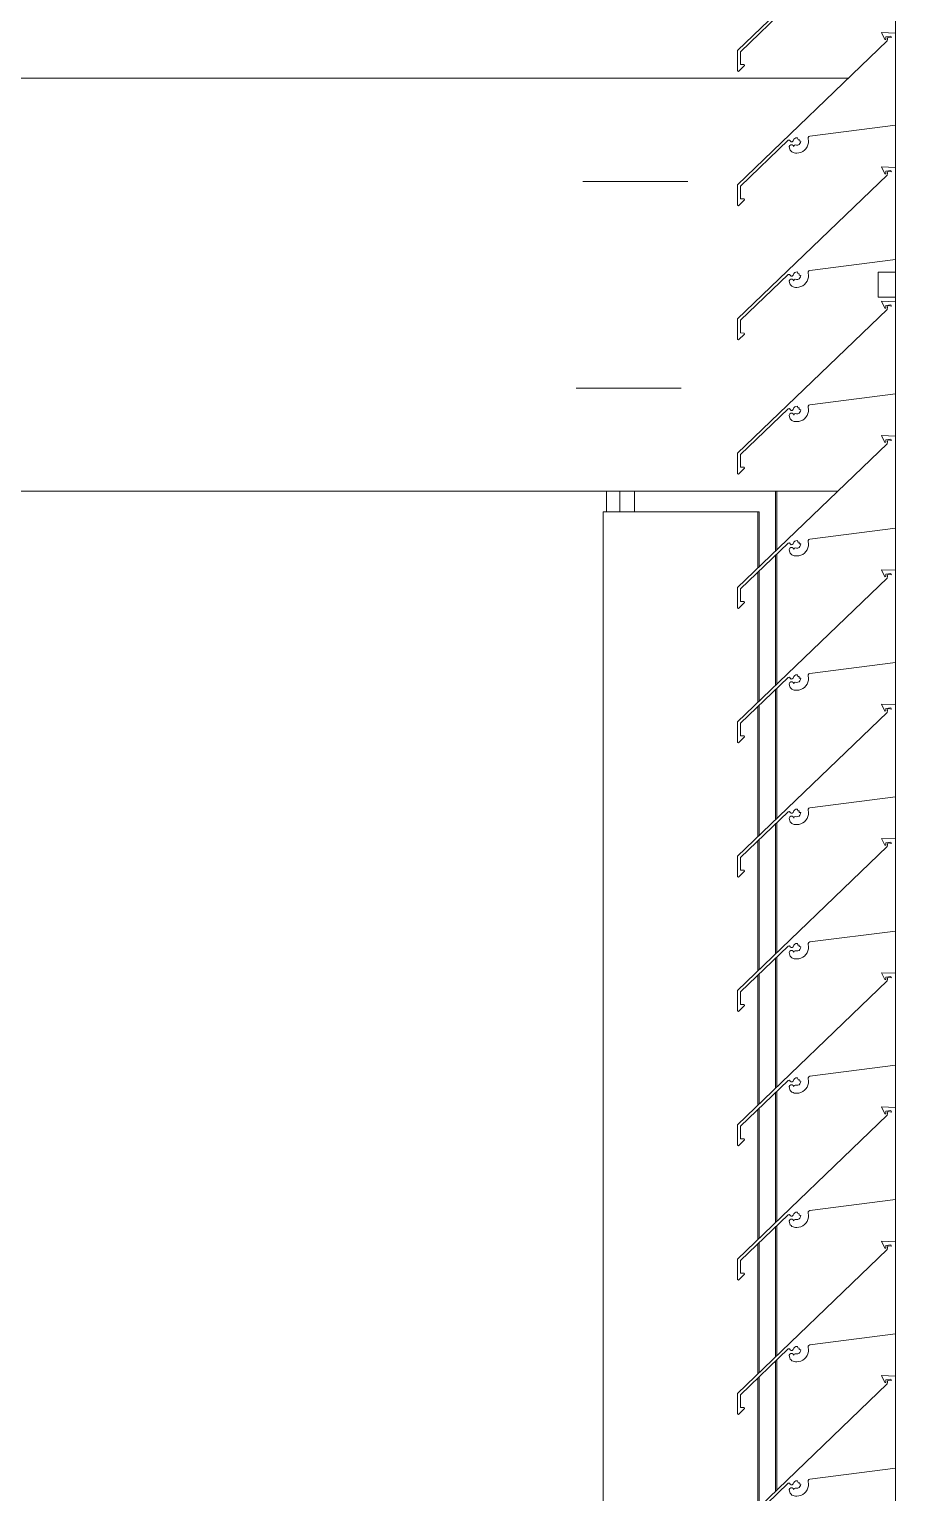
# Model space of a CAD drawing. Header units: millimetres. Extents: x -220592 to 404889, y -217665 to 38245.
# Drawn here: x 7561.15 to 7565.43, y -47974.87 to -47967.79 of the extents above; entities that cross this region are included whole.
import ezdxf

# ---------------------------------------------------------------- set-up
doc = ezdxf.new("R2010")
doc.units = ezdxf.units.MM
doc.linetypes.add('XKITLINE00', pattern=[0])
doc.linetypes.add('XKITLINE02', pattern=[4, 2, -2])
doc.layers.add('000 - 0_HIDE_OBJ_FRAMING_DEF_SUB_1', color=7, linetype='Continuous')
doc.layers.add('Part', color=7, linetype='Continuous', lineweight=0)

# ---------------------------------------------------------------- blocks, each defined once
blk = doc.blocks.new('*A14729')
at = {"layer": 'Part', "color": 7, "linetype": 'XKITLINE00', "lineweight": 0}
for p, q in [((-172.298652, 242.406131), (-172.298652, 242.610427)), ((-172.298652, 241.756131), (-172.298652, 241.960427)), ((-172.298652, 241.106131), (-172.298652, 241.310427)), ((-172.298652, 240.456131), (-172.298652, 240.660427)), ((-172.298652, 239.806131), (-172.298652, 240.010427)), ((-172.298652, 239.156131), (-172.298652, 239.360427)), ((-172.298652, 238.506131), (-172.298652, 238.710427)), ((-172.298652, 237.856131), (-172.298652, 238.060427)), ((-172.298652, 237.206131), (-172.298652, 237.410427)), ((-172.298652, 236.556131), (-172.298652, 236.760427)), ((-172.298652, 235.906131), (-172.298652, 236.110427)), ((-172.298652, 235.256131), (-172.298652, 235.460427))]:
    blk.add_line(p, q, dxfattribs=at)
blk = doc.blocks.new('*A14732')
at = {"layer": '000 - 0_HIDE_OBJ_FRAMING_DEF_SUB_1', "color": 7, "linetype": 'XKITLINE00', "lineweight": 0}
for p, q in [((-172.381977, 241.128511), (-172.381977, 241.248511)), ((-172.381977, 241.248511), (-172.298652, 241.248511)), ((-171.648652, 241.248511), (-171.153485, 241.248511)), ((-172.381977, 241.128511), (-172.298652, 241.128511)), ((-171.648652, 241.128511), (-171.153485, 241.128511))]:
    blk.add_line(p, q, dxfattribs=at)
blk = doc.blocks.new('*A14733')
at = {"layer": '000 - 0_HIDE_OBJ_FRAMING_DEF_SUB_1', "color": 7, "linetype": 'XKITLINE02', "lineweight": 0}
for p, q in [((-173.81283, 241.688511), (-173.334514, 241.688511)), ((-173.78248, 241.688511), (-173.304164, 241.688511))]:
    blk.add_line(p, q, dxfattribs=at)
blk = doc.blocks.new('*A14734')
at = {"layer": '000 - 0_HIDE_OBJ_FRAMING_DEF_SUB_1', "color": 7, "linetype": 'XKITLINE02', "lineweight": 0}
for p, q in [((-173.845266, 240.688498), (-173.366949, 240.688498)), ((-173.814916, 240.688498), (-173.336599, 240.688498))]:
    blk.add_line(p, q, dxfattribs=at)
blk = doc.blocks.new('*A14748')
at = {"layer": '000 - 0_HIDE_OBJ_FRAMING_DEF_SUB_1', "color": 7, "linetype": 'XKITLINE00', "lineweight": 0}
for p, q in [((-173.697937, 240.088511), (-173.697937, 240.188511)), ((-173.633058, 240.088511), (-173.633058, 240.188511)), ((-173.562852, 240.088511), (-173.562852, 240.188511)), ((-172.87913, 239.899453), (-172.87913, 240.188511)), ((-172.873025, 239.905315), (-172.873025, 240.188511)), ((-172.958493, 240.088511), (-173.713199, 240.088511)), ((-173.713199, 222.288511), (-173.713199, 240.088511)), ((-172.964598, 239.817389), (-172.964598, 240.088511)), ((-172.958493, 239.82325), (-172.958493, 240.088511)), ((-172.87913, 239.249453), (-172.87913, 239.878347)), ((-172.873025, 239.255315), (-172.873025, 239.884198)), ((-172.964598, 239.167389), (-172.964598, 239.796435)), ((-172.958493, 239.17325), (-172.958493, 239.802286)), ((-172.87913, 238.599453), (-172.87913, 239.228347)), ((-172.873025, 238.605315), (-172.873025, 239.234198)), ((-172.964598, 238.517389), (-172.964598, 239.146435)), ((-172.958493, 238.52325), (-172.958493, 239.152286)), ((-172.87913, 237.949453), (-172.87913, 238.578347)), ((-172.873025, 237.955315), (-172.873025, 238.584198)), ((-172.964598, 237.867389), (-172.964598, 238.496435)), ((-172.958493, 237.87325), (-172.958493, 238.502286)), ((-172.87913, 237.299453), (-172.87913, 237.928347)), ((-172.873025, 237.305315), (-172.873025, 237.934198)), ((-172.964598, 237.217389), (-172.964598, 237.846435)), ((-172.958493, 237.22325), (-172.958493, 237.852286)), ((-172.87913, 236.649453), (-172.87913, 237.278347)), ((-172.873025, 236.655315), (-172.873025, 237.284198)), ((-172.964598, 236.567389), (-172.964598, 237.196435)), ((-172.958493, 236.57325), (-172.958493, 237.202286)), ((-172.87913, 235.999453), (-172.87913, 236.628347)), ((-172.873025, 236.005315), (-172.873025, 236.634198)), ((-172.964598, 235.917389), (-172.964598, 236.546435)), ((-172.958493, 235.92325), (-172.958493, 236.552286)), ((-172.87913, 235.349453), (-172.87913, 235.978347)), ((-172.873025, 235.355315), (-172.873025, 235.984198)), ((-172.964598, 235.267389), (-172.964598, 235.896435)), ((-172.958493, 235.27325), (-172.958493, 235.902286))]:
    blk.add_line(p, q, dxfattribs=at)
blk = doc.blocks.new('*A14775')
at = {"layer": 'Part', "color": 7, "linetype": 'XKITLINE00', "lineweight": 0}
for p, q in [((-172.338255, 243.018789), (-173.063377, 242.322543)), ((-172.298462, 243.056123), (-172.366148, 243.058745)), ((-172.366148, 243.058745), (-172.350613, 243.025258)), ((-172.350613, 243.025258), (-172.34549, 243.02567)), ((-172.34549, 243.02567), (-172.345361, 243.037861)), ((-172.345361, 243.037861), (-172.320378, 243.041001)), ((-172.335358, 243.037332), (-172.338255, 243.018789)), ((-172.335358, 243.037332), (-172.318342, 243.034428)), ((-172.320378, 243.041001), (-172.318342, 243.034428)), ((-172.298455, 242.610453), (-172.298462, 243.056123)), ((-172.712461, 242.557423), (-172.298455, 242.610453)), ((-173.048341, 242.316176), (-172.817326, 242.537579)), ((-172.817326, 242.537579), (-172.812166, 242.538671)), ((-172.812166, 242.538671), (-172.808512, 242.534044)), ((-172.808512, 242.534044), (-172.804048, 242.53019)), ((-172.804048, 242.53019), (-172.798154, 242.530396)), ((-172.798154, 242.530396), (-172.793971, 242.534553)), ((-172.793971, 242.534553), (-172.790857, 242.542126)), ((-172.790857, 242.542126), (-172.78619, 242.546913)), ((-172.78619, 242.546913), (-172.780114, 242.549703)), ((-172.780114, 242.549703), (-172.773442, 242.550125)), ((-172.773442, 242.550125), (-172.77112, 242.542735)), ((-172.77112, 242.542735), (-172.763955, 242.541791)), ((-172.76079, 242.521267), (-172.765472, 242.516745)), ((-172.763955, 242.541791), (-172.765124, 242.534731)), ((-172.765124, 242.534731), (-172.757418, 242.533625)), ((-172.757988, 242.527141), (-172.76079, 242.521267)), ((-172.757418, 242.533625), (-172.757988, 242.527141)), ((-172.722024, 242.51479), (-172.719801, 242.524789)), ((-172.720912, 242.545159), (-172.720672, 242.550681)), ((-172.719426, 242.535025), (-172.720912, 242.545159)), ((-172.720672, 242.550681), (-172.717536, 242.555233)), ((-172.719801, 242.524789), (-172.719426, 242.535025)), ((-172.717536, 242.555233), (-172.712461, 242.557423)), ((-172.810019, 242.512761), (-172.812659, 242.507287)), ((-172.812659, 242.507287), (-172.812163, 242.499517)), ((-172.812163, 242.499517), (-172.810428, 242.494021)), ((-172.810428, 242.494021), (-172.807674, 242.488958)), ((-172.804875, 242.515998), (-172.810019, 242.512761)), ((-172.807674, 242.488958), (-172.804002, 242.484515)), ((-172.798797, 242.51601), (-172.804875, 242.515998)), ((-172.804002, 242.484515), (-172.799549, 242.480857)), ((-172.799549, 242.480857), (-172.794479, 242.478117)), ((-172.793641, 242.512792), (-172.798797, 242.51601)), ((-172.794479, 242.478117), (-172.788978, 242.476398)), ((-172.790699, 242.50732), (-172.793641, 242.512792)), ((-172.788669, 242.512301), (-172.790699, 242.50732)), ((-172.788978, 242.476398), (-172.78325, 242.475762)), ((-172.783858, 242.514708), (-172.788669, 242.512301)), ((-172.77794, 242.513803), (-172.783858, 242.514708)), ((-172.78325, 242.475762), (-172.776451, 242.475664)), ((-172.77144, 242.514147), (-172.77794, 242.513803)), ((-172.776451, 242.475664), (-172.766238, 242.476449)), ((-172.765472, 242.516745), (-172.77144, 242.514147)), ((-172.766238, 242.476449), (-172.756337, 242.479072)), ((-172.756337, 242.479072), (-172.747074, 242.483445)), ((-172.747074, 242.483445), (-172.738758, 242.489423)), ((-172.738758, 242.489423), (-172.731662, 242.49681)), ((-172.731662, 242.49681), (-172.726022, 242.50536)), ((-172.726022, 242.50536), (-172.722024, 242.51479)), ((-173.063377, 242.322543), (-173.062824, 242.223392)), ((-173.047999, 242.25483), (-173.048341, 242.316176)), ((-173.058143, 242.220923), (-173.029494, 242.249812)), ((-173.030579, 242.254733), (-173.047999, 242.25483)), ((-173.029494, 242.249812), (-173.030579, 242.254733)), ((-173.062824, 242.223392), (-173.058143, 242.220923))]:
    blk.add_line(p, q, dxfattribs=at)
blk = doc.blocks.new('*A14776')
at = {"layer": 'Part', "color": 7, "linetype": 'XKITLINE00', "lineweight": 0}
for p, q in [((-172.298462, 242.406123), (-172.366148, 242.408745)), ((-172.366148, 242.408745), (-172.350613, 242.375258)), ((-172.34549, 242.37567), (-172.345361, 242.387861)), ((-172.345361, 242.387861), (-172.320378, 242.391001)), ((-172.335358, 242.387332), (-172.338255, 242.368789)), ((-172.335358, 242.387332), (-172.318342, 242.384428)), ((-172.320378, 242.391001), (-172.318342, 242.384428)), ((-172.298455, 241.960453), (-172.298462, 242.406123)), ((-172.338255, 242.368789), (-173.063377, 241.672543)), ((-172.350613, 242.375258), (-172.34549, 242.37567)), ((-172.712461, 241.907423), (-172.298455, 241.960453)), ((-173.048341, 241.666176), (-172.817326, 241.887579)), ((-172.817326, 241.887579), (-172.812166, 241.888671)), ((-172.812166, 241.888671), (-172.808512, 241.884044)), ((-172.808512, 241.884044), (-172.804048, 241.88019)), ((-172.798154, 241.880396), (-172.793971, 241.884553)), ((-172.793971, 241.884553), (-172.790857, 241.892126)), ((-172.790857, 241.892126), (-172.78619, 241.896913)), ((-172.78619, 241.896913), (-172.780114, 241.899703)), ((-172.780114, 241.899703), (-172.773442, 241.900125)), ((-172.773442, 241.900125), (-172.77112, 241.892735)), ((-172.77112, 241.892735), (-172.763955, 241.891791)), ((-172.763955, 241.891791), (-172.765124, 241.884731)), ((-172.765124, 241.884731), (-172.757418, 241.883625)), ((-172.757418, 241.883625), (-172.757988, 241.877141)), ((-172.720912, 241.895159), (-172.720672, 241.900681)), ((-172.719426, 241.885025), (-172.720912, 241.895159)), ((-172.720672, 241.900681), (-172.717536, 241.905233)), ((-172.719801, 241.874789), (-172.719426, 241.885025)), ((-172.717536, 241.905233), (-172.712461, 241.907423)), ((-172.810019, 241.862761), (-172.812659, 241.857287)), ((-172.812659, 241.857287), (-172.812163, 241.849517)), ((-172.812163, 241.849517), (-172.810428, 241.844021)), ((-172.810428, 241.844021), (-172.807674, 241.838958)), ((-172.804875, 241.865998), (-172.810019, 241.862761)), ((-172.807674, 241.838958), (-172.804002, 241.834515)), ((-172.798797, 241.86601), (-172.804875, 241.865998)), ((-172.804048, 241.88019), (-172.798154, 241.880396)), ((-172.804002, 241.834515), (-172.799549, 241.830857)), ((-172.799549, 241.830857), (-172.794479, 241.828117)), ((-172.793641, 241.862792), (-172.798797, 241.86601)), ((-172.794479, 241.828117), (-172.788978, 241.826398)), ((-172.790699, 241.85732), (-172.793641, 241.862792)), ((-172.788669, 241.862301), (-172.790699, 241.85732)), ((-172.788978, 241.826398), (-172.78325, 241.825762)), ((-172.783858, 241.864708), (-172.788669, 241.862301)), ((-172.77794, 241.863803), (-172.783858, 241.864708)), ((-172.78325, 241.825762), (-172.776451, 241.825664)), ((-172.77144, 241.864147), (-172.77794, 241.863803)), ((-172.776451, 241.825664), (-172.766238, 241.826449)), ((-172.765472, 241.866745), (-172.77144, 241.864147)), ((-172.766238, 241.826449), (-172.756337, 241.829072)), ((-172.76079, 241.871267), (-172.765472, 241.866745)), ((-172.757988, 241.877141), (-172.76079, 241.871267)), ((-172.756337, 241.829072), (-172.747074, 241.833445)), ((-172.747074, 241.833445), (-172.738758, 241.839423)), ((-172.738758, 241.839423), (-172.731662, 241.84681)), ((-172.731662, 241.84681), (-172.726022, 241.85536)), ((-172.726022, 241.85536), (-172.722024, 241.86479)), ((-172.722024, 241.86479), (-172.719801, 241.874789)), ((-173.063377, 241.672543), (-173.062824, 241.573392)), ((-173.058143, 241.570923), (-173.029494, 241.599812)), ((-173.047999, 241.60483), (-173.048341, 241.666176)), ((-173.030579, 241.604733), (-173.047999, 241.60483)), ((-173.029494, 241.599812), (-173.030579, 241.604733)), ((-173.062824, 241.573392), (-173.058143, 241.570923))]:
    blk.add_line(p, q, dxfattribs=at)
blk = doc.blocks.new('*A14777')
at = {"layer": 'Part', "color": 7, "linetype": 'XKITLINE00', "lineweight": 0}
for p, q in [((-172.298462, 241.756123), (-172.366148, 241.758745)), ((-172.366148, 241.758745), (-172.350613, 241.725258)), ((-172.345361, 241.737861), (-172.320378, 241.741001)), ((-172.320378, 241.741001), (-172.318342, 241.734428)), ((-172.298455, 241.310453), (-172.298462, 241.756123)), ((-172.338255, 241.718789), (-173.063377, 241.022543)), ((-172.350613, 241.725258), (-172.34549, 241.72567)), ((-172.34549, 241.72567), (-172.345361, 241.737861)), ((-172.335358, 241.737332), (-172.338255, 241.718789)), ((-172.335358, 241.737332), (-172.318342, 241.734428)), ((-172.790857, 241.242126), (-172.78619, 241.246913)), ((-172.78619, 241.246913), (-172.780114, 241.249703)), ((-172.780114, 241.249703), (-172.773442, 241.250125)), ((-172.773442, 241.250125), (-172.77112, 241.242735)), ((-172.720912, 241.245159), (-172.720672, 241.250681)), ((-172.719426, 241.235025), (-172.720912, 241.245159)), ((-172.720672, 241.250681), (-172.717536, 241.255233)), ((-172.717536, 241.255233), (-172.712461, 241.257423)), ((-172.712461, 241.257423), (-172.298455, 241.310453)), ((-173.048341, 241.016176), (-172.817326, 241.237579)), ((-172.817326, 241.237579), (-172.812166, 241.238671)), ((-172.810019, 241.212761), (-172.812659, 241.207287)), ((-172.812659, 241.207287), (-172.812163, 241.199517)), ((-172.812166, 241.238671), (-172.808512, 241.234044)), ((-172.812163, 241.199517), (-172.810428, 241.194021)), ((-172.810428, 241.194021), (-172.807674, 241.188958)), ((-172.804875, 241.215998), (-172.810019, 241.212761)), ((-172.808512, 241.234044), (-172.804048, 241.23019)), ((-172.807674, 241.188958), (-172.804002, 241.184515)), ((-172.798797, 241.21601), (-172.804875, 241.215998)), ((-172.804048, 241.23019), (-172.798154, 241.230396)), ((-172.804002, 241.184515), (-172.799549, 241.180857)), ((-172.799549, 241.180857), (-172.794479, 241.178117)), ((-172.793641, 241.212792), (-172.798797, 241.21601)), ((-172.798154, 241.230396), (-172.793971, 241.234553)), ((-172.794479, 241.178117), (-172.788978, 241.176398)), ((-172.793971, 241.234553), (-172.790857, 241.242126)), ((-172.790699, 241.20732), (-172.793641, 241.212792)), ((-172.788669, 241.212301), (-172.790699, 241.20732)), ((-172.788978, 241.176398), (-172.78325, 241.175762)), ((-172.783858, 241.214708), (-172.788669, 241.212301)), ((-172.77794, 241.213803), (-172.783858, 241.214708)), ((-172.78325, 241.175762), (-172.776451, 241.175664)), ((-172.77144, 241.214147), (-172.77794, 241.213803)), ((-172.776451, 241.175664), (-172.766238, 241.176449)), ((-172.765472, 241.216745), (-172.77144, 241.214147)), ((-172.77112, 241.242735), (-172.763955, 241.241791)), ((-172.766238, 241.176449), (-172.756337, 241.179072)), ((-172.76079, 241.221267), (-172.765472, 241.216745)), ((-172.763955, 241.241791), (-172.765124, 241.234731)), ((-172.765124, 241.234731), (-172.757418, 241.233625)), ((-172.757988, 241.227141), (-172.76079, 241.221267)), ((-172.757418, 241.233625), (-172.757988, 241.227141)), ((-172.756337, 241.179072), (-172.747074, 241.183445)), ((-172.747074, 241.183445), (-172.738758, 241.189423)), ((-172.738758, 241.189423), (-172.731662, 241.19681)), ((-172.731662, 241.19681), (-172.726022, 241.20536)), ((-172.726022, 241.20536), (-172.722024, 241.21479)), ((-172.722024, 241.21479), (-172.719801, 241.224789)), ((-172.719801, 241.224789), (-172.719426, 241.235025)), ((-173.063377, 241.022543), (-173.062824, 240.923392)), ((-173.047999, 240.95483), (-173.048341, 241.016176)), ((-173.062824, 240.923392), (-173.058143, 240.920923)), ((-173.058143, 240.920923), (-173.029494, 240.949812)), ((-173.030579, 240.954733), (-173.047999, 240.95483)), ((-173.029494, 240.949812), (-173.030579, 240.954733))]:
    blk.add_line(p, q, dxfattribs=at)
blk = doc.blocks.new('*A14778')
at = {"layer": 'Part', "color": 7, "linetype": 'XKITLINE00', "lineweight": 0}
for p, q in [((-172.298462, 241.106123), (-172.366148, 241.108745)), ((-172.366148, 241.108745), (-172.350613, 241.075258)), ((-172.298455, 240.660453), (-172.298462, 241.106123)), ((-172.338255, 241.068789), (-173.063377, 240.372543)), ((-172.350613, 241.075258), (-172.34549, 241.07567)), ((-172.34549, 241.07567), (-172.345361, 241.087861)), ((-172.345361, 241.087861), (-172.320378, 241.091001)), ((-172.335358, 241.087332), (-172.338255, 241.068789)), ((-172.335358, 241.087332), (-172.318342, 241.084428)), ((-172.320378, 241.091001), (-172.318342, 241.084428)), ((-172.717536, 240.605233), (-172.712461, 240.607423)), ((-172.712461, 240.607423), (-172.298455, 240.660453)), ((-173.048341, 240.366176), (-172.817326, 240.587579)), ((-172.817326, 240.587579), (-172.812166, 240.588671)), ((-172.810019, 240.562761), (-172.812659, 240.557287)), ((-172.812659, 240.557287), (-172.812163, 240.549517)), ((-172.812166, 240.588671), (-172.808512, 240.584044)), ((-172.812163, 240.549517), (-172.810428, 240.544021)), ((-172.810428, 240.544021), (-172.807674, 240.538958)), ((-172.804875, 240.565998), (-172.810019, 240.562761)), ((-172.808512, 240.584044), (-172.804048, 240.58019)), ((-172.807674, 240.538958), (-172.804002, 240.534515)), ((-172.798797, 240.56601), (-172.804875, 240.565998)), ((-172.804048, 240.58019), (-172.798154, 240.580396)), ((-172.793641, 240.562792), (-172.798797, 240.56601)), ((-172.798154, 240.580396), (-172.793971, 240.584553)), ((-172.793971, 240.584553), (-172.790857, 240.592126)), ((-172.790699, 240.55732), (-172.793641, 240.562792)), ((-172.790857, 240.592126), (-172.78619, 240.596913)), ((-172.788669, 240.562301), (-172.790699, 240.55732)), ((-172.783858, 240.564708), (-172.788669, 240.562301)), ((-172.78619, 240.596913), (-172.780114, 240.599703)), ((-172.77794, 240.563803), (-172.783858, 240.564708)), ((-172.780114, 240.599703), (-172.773442, 240.600125)), ((-172.77144, 240.564147), (-172.77794, 240.563803)), ((-172.773442, 240.600125), (-172.77112, 240.592735)), ((-172.765472, 240.566745), (-172.77144, 240.564147)), ((-172.77112, 240.592735), (-172.763955, 240.591791)), ((-172.76079, 240.571267), (-172.765472, 240.566745)), ((-172.763955, 240.591791), (-172.765124, 240.584731)), ((-172.765124, 240.584731), (-172.757418, 240.583625)), ((-172.757988, 240.577141), (-172.76079, 240.571267)), ((-172.757418, 240.583625), (-172.757988, 240.577141)), ((-172.747074, 240.533445), (-172.738758, 240.539423)), ((-172.738758, 240.539423), (-172.731662, 240.54681)), ((-172.731662, 240.54681), (-172.726022, 240.55536)), ((-172.726022, 240.55536), (-172.722024, 240.56479)), ((-172.722024, 240.56479), (-172.719801, 240.574789)), ((-172.720912, 240.595159), (-172.720672, 240.600681)), ((-172.719426, 240.585025), (-172.720912, 240.595159)), ((-172.720672, 240.600681), (-172.717536, 240.605233)), ((-172.719801, 240.574789), (-172.719426, 240.585025)), ((-172.804002, 240.534515), (-172.799549, 240.530857)), ((-172.799549, 240.530857), (-172.794479, 240.528117)), ((-172.794479, 240.528117), (-172.788978, 240.526398)), ((-172.788978, 240.526398), (-172.78325, 240.525762)), ((-172.78325, 240.525762), (-172.776451, 240.525664)), ((-172.776451, 240.525664), (-172.766238, 240.526449)), ((-172.766238, 240.526449), (-172.756337, 240.529072)), ((-172.756337, 240.529072), (-172.747074, 240.533445)), ((-173.063377, 240.372543), (-173.062824, 240.273392)), ((-173.047999, 240.30483), (-173.048341, 240.366176)), ((-173.062824, 240.273392), (-173.058143, 240.270923)), ((-173.058143, 240.270923), (-173.029494, 240.299812)), ((-173.030579, 240.304733), (-173.047999, 240.30483)), ((-173.029494, 240.299812), (-173.030579, 240.304733))]:
    blk.add_line(p, q, dxfattribs=at)
blk = doc.blocks.new('*A14779')
at = {"layer": 'Part', "color": 7, "linetype": 'XKITLINE00', "lineweight": 0}
for p, q in [((-172.338255, 240.418789), (-173.063377, 239.722543)), ((-172.298462, 240.456123), (-172.366148, 240.458745)), ((-172.366148, 240.458745), (-172.350613, 240.425258)), ((-172.350613, 240.425258), (-172.34549, 240.42567)), ((-172.34549, 240.42567), (-172.345361, 240.437861)), ((-172.345361, 240.437861), (-172.320378, 240.441001)), ((-172.335358, 240.437332), (-172.338255, 240.418789)), ((-172.335358, 240.437332), (-172.318342, 240.434428)), ((-172.320378, 240.441001), (-172.318342, 240.434428)), ((-172.298455, 240.010453), (-172.298462, 240.456123)), ((-172.712461, 239.957423), (-172.298455, 240.010453)), ((-173.048341, 239.716176), (-172.817326, 239.937579)), ((-172.817326, 239.937579), (-172.812166, 239.938671)), ((-172.810019, 239.912761), (-172.812659, 239.907287)), ((-172.812659, 239.907287), (-172.812163, 239.899517)), ((-172.812166, 239.938671), (-172.808512, 239.934044)), ((-172.812163, 239.899517), (-172.810428, 239.894021)), ((-172.804875, 239.915998), (-172.810019, 239.912761)), ((-172.808512, 239.934044), (-172.804048, 239.93019)), ((-172.798797, 239.91601), (-172.804875, 239.915998)), ((-172.804048, 239.93019), (-172.798154, 239.930396)), ((-172.793641, 239.912792), (-172.798797, 239.91601)), ((-172.798154, 239.930396), (-172.793971, 239.934553)), ((-172.793971, 239.934553), (-172.790857, 239.942126)), ((-172.790699, 239.90732), (-172.793641, 239.912792)), ((-172.790857, 239.942126), (-172.78619, 239.946913)), ((-172.788669, 239.912301), (-172.790699, 239.90732)), ((-172.783858, 239.914708), (-172.788669, 239.912301)), ((-172.78619, 239.946913), (-172.780114, 239.949703)), ((-172.77794, 239.913803), (-172.783858, 239.914708)), ((-172.780114, 239.949703), (-172.773442, 239.950125)), ((-172.77144, 239.914147), (-172.77794, 239.913803)), ((-172.773442, 239.950125), (-172.77112, 239.942735)), ((-172.765472, 239.916745), (-172.77144, 239.914147)), ((-172.77112, 239.942735), (-172.763955, 239.941791)), ((-172.76079, 239.921267), (-172.765472, 239.916745)), ((-172.763955, 239.941791), (-172.765124, 239.934731)), ((-172.765124, 239.934731), (-172.757418, 239.933625)), ((-172.757988, 239.927141), (-172.76079, 239.921267)), ((-172.757418, 239.933625), (-172.757988, 239.927141)), ((-172.731662, 239.89681), (-172.726022, 239.90536)), ((-172.726022, 239.90536), (-172.722024, 239.91479)), ((-172.722024, 239.91479), (-172.719801, 239.924789)), ((-172.720912, 239.945159), (-172.720672, 239.950681)), ((-172.719426, 239.935025), (-172.720912, 239.945159)), ((-172.720672, 239.950681), (-172.717536, 239.955233)), ((-172.719801, 239.924789), (-172.719426, 239.935025)), ((-172.717536, 239.955233), (-172.712461, 239.957423)), ((-172.810428, 239.894021), (-172.807674, 239.888958)), ((-172.807674, 239.888958), (-172.804002, 239.884515)), ((-172.804002, 239.884515), (-172.799549, 239.880857)), ((-172.799549, 239.880857), (-172.794479, 239.878117)), ((-172.794479, 239.878117), (-172.788978, 239.876398)), ((-172.788978, 239.876398), (-172.78325, 239.875762)), ((-172.78325, 239.875762), (-172.776451, 239.875664)), ((-172.776451, 239.875664), (-172.766238, 239.876449)), ((-172.766238, 239.876449), (-172.756337, 239.879072)), ((-172.756337, 239.879072), (-172.747074, 239.883445)), ((-172.747074, 239.883445), (-172.738758, 239.889423)), ((-172.738758, 239.889423), (-172.731662, 239.89681)), ((-173.063377, 239.722543), (-173.062824, 239.623392)), ((-173.047999, 239.65483), (-173.048341, 239.716176)), ((-173.062824, 239.623392), (-173.058143, 239.620923)), ((-173.058143, 239.620923), (-173.029494, 239.649812)), ((-173.030579, 239.654733), (-173.047999, 239.65483)), ((-173.029494, 239.649812), (-173.030579, 239.654733))]:
    blk.add_line(p, q, dxfattribs=at)
blk = doc.blocks.new('*A14780')
at = {"layer": 'Part', "color": 7, "linetype": 'XKITLINE00', "lineweight": 0}
for p, q in [((-172.338255, 239.768789), (-173.063377, 239.072543)), ((-172.298462, 239.806123), (-172.366148, 239.808745)), ((-172.366148, 239.808745), (-172.350613, 239.775258)), ((-172.350613, 239.775258), (-172.34549, 239.77567)), ((-172.34549, 239.77567), (-172.345361, 239.787861)), ((-172.345361, 239.787861), (-172.320378, 239.791001)), ((-172.335358, 239.787332), (-172.338255, 239.768789)), ((-172.335358, 239.787332), (-172.318342, 239.784428)), ((-172.320378, 239.791001), (-172.318342, 239.784428)), ((-172.298455, 239.360453), (-172.298462, 239.806123)), ((-172.712461, 239.307423), (-172.298455, 239.360453)), ((-173.048341, 239.066176), (-172.817326, 239.287579)), ((-172.817326, 239.287579), (-172.812166, 239.288671)), ((-172.810019, 239.262761), (-172.812659, 239.257287)), ((-172.812166, 239.288671), (-172.808512, 239.284044)), ((-172.804875, 239.265998), (-172.810019, 239.262761)), ((-172.808512, 239.284044), (-172.804048, 239.28019)), ((-172.798797, 239.26601), (-172.804875, 239.265998)), ((-172.804048, 239.28019), (-172.798154, 239.280396)), ((-172.793641, 239.262792), (-172.798797, 239.26601)), ((-172.798154, 239.280396), (-172.793971, 239.284553)), ((-172.793971, 239.284553), (-172.790857, 239.292126)), ((-172.790699, 239.25732), (-172.793641, 239.262792)), ((-172.790857, 239.292126), (-172.78619, 239.296913)), ((-172.788669, 239.262301), (-172.790699, 239.25732)), ((-172.783858, 239.264708), (-172.788669, 239.262301)), ((-172.78619, 239.296913), (-172.780114, 239.299703)), ((-172.77794, 239.263803), (-172.783858, 239.264708)), ((-172.780114, 239.299703), (-172.773442, 239.300125)), ((-172.77144, 239.264147), (-172.77794, 239.263803)), ((-172.773442, 239.300125), (-172.77112, 239.292735)), ((-172.765472, 239.266745), (-172.77144, 239.264147)), ((-172.77112, 239.292735), (-172.763955, 239.291791)), ((-172.76079, 239.271267), (-172.765472, 239.266745)), ((-172.763955, 239.291791), (-172.765124, 239.284731)), ((-172.765124, 239.284731), (-172.757418, 239.283625)), ((-172.757988, 239.277141), (-172.76079, 239.271267)), ((-172.757418, 239.283625), (-172.757988, 239.277141)), ((-172.726022, 239.25536), (-172.722024, 239.26479)), ((-172.722024, 239.26479), (-172.719801, 239.274789)), ((-172.720912, 239.295159), (-172.720672, 239.300681)), ((-172.719426, 239.285025), (-172.720912, 239.295159)), ((-172.720672, 239.300681), (-172.717536, 239.305233)), ((-172.719801, 239.274789), (-172.719426, 239.285025)), ((-172.717536, 239.305233), (-172.712461, 239.307423)), ((-172.812659, 239.257287), (-172.812163, 239.249517)), ((-172.812163, 239.249517), (-172.810428, 239.244021)), ((-172.810428, 239.244021), (-172.807674, 239.238958)), ((-172.807674, 239.238958), (-172.804002, 239.234515)), ((-172.804002, 239.234515), (-172.799549, 239.230857)), ((-172.799549, 239.230857), (-172.794479, 239.228117)), ((-172.794479, 239.228117), (-172.788978, 239.226398)), ((-172.788978, 239.226398), (-172.78325, 239.225762)), ((-172.78325, 239.225762), (-172.776451, 239.225664)), ((-172.776451, 239.225664), (-172.766238, 239.226449)), ((-172.766238, 239.226449), (-172.756337, 239.229072)), ((-172.756337, 239.229072), (-172.747074, 239.233445)), ((-172.747074, 239.233445), (-172.738758, 239.239423)), ((-172.738758, 239.239423), (-172.731662, 239.24681)), ((-172.731662, 239.24681), (-172.726022, 239.25536)), ((-173.063377, 239.072543), (-173.062824, 238.973392)), ((-173.047999, 239.00483), (-173.048341, 239.066176)), ((-173.058143, 238.970923), (-173.029494, 238.999812)), ((-173.030579, 239.004733), (-173.047999, 239.00483)), ((-173.029494, 238.999812), (-173.030579, 239.004733)), ((-173.062824, 238.973392), (-173.058143, 238.970923))]:
    blk.add_line(p, q, dxfattribs=at)
blk = doc.blocks.new('*A14781')
at = {"layer": 'Part', "color": 7, "linetype": 'XKITLINE00', "lineweight": 0}
for p, q in [((-172.298462, 239.156123), (-172.366148, 239.158745)), ((-172.366148, 239.158745), (-172.350613, 239.125258)), ((-172.350613, 239.125258), (-172.34549, 239.12567)), ((-172.34549, 239.12567), (-172.345361, 239.137861)), ((-172.345361, 239.137861), (-172.320378, 239.141001)), ((-172.335358, 239.137332), (-172.338255, 239.118789)), ((-172.335358, 239.137332), (-172.318342, 239.134428)), ((-172.320378, 239.141001), (-172.318342, 239.134428)), ((-172.298455, 238.710453), (-172.298462, 239.156123)), ((-172.338255, 239.118789), (-173.063377, 238.422543)), ((-172.712461, 238.657423), (-172.298455, 238.710453)), ((-173.048341, 238.416176), (-172.817326, 238.637579)), ((-172.817326, 238.637579), (-172.812166, 238.638671)), ((-172.812166, 238.638671), (-172.808512, 238.634044)), ((-172.808512, 238.634044), (-172.804048, 238.63019)), ((-172.804048, 238.63019), (-172.798154, 238.630396)), ((-172.798154, 238.630396), (-172.793971, 238.634553)), ((-172.793971, 238.634553), (-172.790857, 238.642126)), ((-172.790857, 238.642126), (-172.78619, 238.646913)), ((-172.78619, 238.646913), (-172.780114, 238.649703)), ((-172.780114, 238.649703), (-172.773442, 238.650125)), ((-172.773442, 238.650125), (-172.77112, 238.642735)), ((-172.77112, 238.642735), (-172.763955, 238.641791)), ((-172.763955, 238.641791), (-172.765124, 238.634731)), ((-172.765124, 238.634731), (-172.757418, 238.633625)), ((-172.757988, 238.627141), (-172.76079, 238.621267)), ((-172.757418, 238.633625), (-172.757988, 238.627141)), ((-172.722024, 238.61479), (-172.719801, 238.624789)), ((-172.720912, 238.645159), (-172.720672, 238.650681)), ((-172.719426, 238.635025), (-172.720912, 238.645159)), ((-172.720672, 238.650681), (-172.717536, 238.655233)), ((-172.719801, 238.624789), (-172.719426, 238.635025)), ((-172.717536, 238.655233), (-172.712461, 238.657423)), ((-172.810019, 238.612761), (-172.812659, 238.607287)), ((-172.812659, 238.607287), (-172.812163, 238.599517)), ((-172.812163, 238.599517), (-172.810428, 238.594021)), ((-172.810428, 238.594021), (-172.807674, 238.588958)), ((-172.804875, 238.615998), (-172.810019, 238.612761)), ((-172.807674, 238.588958), (-172.804002, 238.584515)), ((-172.798797, 238.61601), (-172.804875, 238.615998)), ((-172.804002, 238.584515), (-172.799549, 238.580857)), ((-172.799549, 238.580857), (-172.794479, 238.578117)), ((-172.793641, 238.612792), (-172.798797, 238.61601)), ((-172.794479, 238.578117), (-172.788978, 238.576398)), ((-172.790699, 238.60732), (-172.793641, 238.612792)), ((-172.788669, 238.612301), (-172.790699, 238.60732)), ((-172.788978, 238.576398), (-172.78325, 238.575762)), ((-172.783858, 238.614708), (-172.788669, 238.612301)), ((-172.77794, 238.613803), (-172.783858, 238.614708)), ((-172.78325, 238.575762), (-172.776451, 238.575664)), ((-172.77144, 238.614147), (-172.77794, 238.613803)), ((-172.776451, 238.575664), (-172.766238, 238.576449)), ((-172.765472, 238.616745), (-172.77144, 238.614147)), ((-172.766238, 238.576449), (-172.756337, 238.579072)), ((-172.76079, 238.621267), (-172.765472, 238.616745)), ((-172.756337, 238.579072), (-172.747074, 238.583445)), ((-172.747074, 238.583445), (-172.738758, 238.589423)), ((-172.738758, 238.589423), (-172.731662, 238.59681)), ((-172.731662, 238.59681), (-172.726022, 238.60536)), ((-172.726022, 238.60536), (-172.722024, 238.61479)), ((-173.063377, 238.422543), (-173.062824, 238.323392)), ((-173.047999, 238.35483), (-173.048341, 238.416176)), ((-173.058143, 238.320923), (-173.029494, 238.349812)), ((-173.030579, 238.354733), (-173.047999, 238.35483)), ((-173.029494, 238.349812), (-173.030579, 238.354733)), ((-173.062824, 238.323392), (-173.058143, 238.320923))]:
    blk.add_line(p, q, dxfattribs=at)
blk = doc.blocks.new('*A14782')
at = {"layer": 'Part', "color": 7, "linetype": 'XKITLINE00', "lineweight": 0}
for p, q in [((-172.298462, 238.506123), (-172.366148, 238.508745)), ((-172.366148, 238.508745), (-172.350613, 238.475258)), ((-172.34549, 238.47567), (-172.345361, 238.487861)), ((-172.345361, 238.487861), (-172.320378, 238.491001)), ((-172.335358, 238.487332), (-172.338255, 238.468789)), ((-172.335358, 238.487332), (-172.318342, 238.484428)), ((-172.320378, 238.491001), (-172.318342, 238.484428)), ((-172.298455, 238.060453), (-172.298462, 238.506123)), ((-172.338255, 238.468789), (-173.063377, 237.772543)), ((-172.350613, 238.475258), (-172.34549, 238.47567)), ((-172.712461, 238.007423), (-172.298455, 238.060453)), ((-173.048341, 237.766176), (-172.817326, 237.987579)), ((-172.817326, 237.987579), (-172.812166, 237.988671)), ((-172.812166, 237.988671), (-172.808512, 237.984044)), ((-172.793971, 237.984553), (-172.790857, 237.992126)), ((-172.790857, 237.992126), (-172.78619, 237.996913)), ((-172.78619, 237.996913), (-172.780114, 237.999703)), ((-172.780114, 237.999703), (-172.773442, 238.000125)), ((-172.773442, 238.000125), (-172.77112, 237.992735)), ((-172.77112, 237.992735), (-172.763955, 237.991791)), ((-172.763955, 237.991791), (-172.765124, 237.984731)), ((-172.720912, 237.995159), (-172.720672, 238.000681)), ((-172.719426, 237.985025), (-172.720912, 237.995159)), ((-172.720672, 238.000681), (-172.717536, 238.005233)), ((-172.717536, 238.005233), (-172.712461, 238.007423)), ((-172.810019, 237.962761), (-172.812659, 237.957287)), ((-172.812659, 237.957287), (-172.812163, 237.949517)), ((-172.812163, 237.949517), (-172.810428, 237.944021)), ((-172.810428, 237.944021), (-172.807674, 237.938958)), ((-172.804875, 237.965998), (-172.810019, 237.962761)), ((-172.808512, 237.984044), (-172.804048, 237.98019)), ((-172.807674, 237.938958), (-172.804002, 237.934515)), ((-172.798797, 237.96601), (-172.804875, 237.965998)), ((-172.804048, 237.98019), (-172.798154, 237.980396)), ((-172.804002, 237.934515), (-172.799549, 237.930857)), ((-172.799549, 237.930857), (-172.794479, 237.928117)), ((-172.793641, 237.962792), (-172.798797, 237.96601)), ((-172.798154, 237.980396), (-172.793971, 237.984553)), ((-172.794479, 237.928117), (-172.788978, 237.926398)), ((-172.790699, 237.95732), (-172.793641, 237.962792)), ((-172.788669, 237.962301), (-172.790699, 237.95732)), ((-172.788978, 237.926398), (-172.78325, 237.925762)), ((-172.783858, 237.964708), (-172.788669, 237.962301)), ((-172.77794, 237.963803), (-172.783858, 237.964708)), ((-172.78325, 237.925762), (-172.776451, 237.925664)), ((-172.77144, 237.964147), (-172.77794, 237.963803)), ((-172.776451, 237.925664), (-172.766238, 237.926449)), ((-172.765472, 237.966745), (-172.77144, 237.964147)), ((-172.766238, 237.926449), (-172.756337, 237.929072)), ((-172.76079, 237.971267), (-172.765472, 237.966745)), ((-172.765124, 237.984731), (-172.757418, 237.983625)), ((-172.757988, 237.977141), (-172.76079, 237.971267)), ((-172.757418, 237.983625), (-172.757988, 237.977141)), ((-172.756337, 237.929072), (-172.747074, 237.933445)), ((-172.747074, 237.933445), (-172.738758, 237.939423)), ((-172.738758, 237.939423), (-172.731662, 237.94681)), ((-172.731662, 237.94681), (-172.726022, 237.95536)), ((-172.726022, 237.95536), (-172.722024, 237.96479)), ((-172.722024, 237.96479), (-172.719801, 237.974789)), ((-172.719801, 237.974789), (-172.719426, 237.985025)), ((-173.063377, 237.772543), (-173.062824, 237.673392)), ((-173.047999, 237.70483), (-173.048341, 237.766176)), ((-173.030579, 237.704733), (-173.047999, 237.70483)), ((-173.029494, 237.699812), (-173.030579, 237.704733)), ((-173.062824, 237.673392), (-173.058143, 237.670923)), ((-173.058143, 237.670923), (-173.029494, 237.699812))]:
    blk.add_line(p, q, dxfattribs=at)
blk = doc.blocks.new('*A14783')
at = {"layer": 'Part', "color": 7, "linetype": 'XKITLINE00', "lineweight": 0}
for p, q in [((-172.298462, 237.856123), (-172.366148, 237.858745)), ((-172.366148, 237.858745), (-172.350613, 237.825258)), ((-172.298455, 237.410453), (-172.298462, 237.856123)), ((-172.338255, 237.818789), (-173.063377, 237.122543)), ((-172.350613, 237.825258), (-172.34549, 237.82567)), ((-172.34549, 237.82567), (-172.345361, 237.837861)), ((-172.345361, 237.837861), (-172.320378, 237.841001)), ((-172.335358, 237.837332), (-172.338255, 237.818789)), ((-172.335358, 237.837332), (-172.318342, 237.834428)), ((-172.320378, 237.841001), (-172.318342, 237.834428)), ((-172.78619, 237.346913), (-172.780114, 237.349703)), ((-172.780114, 237.349703), (-172.773442, 237.350125)), ((-172.773442, 237.350125), (-172.77112, 237.342735)), ((-172.720912, 237.345159), (-172.720672, 237.350681)), ((-172.720672, 237.350681), (-172.717536, 237.355233)), ((-172.717536, 237.355233), (-172.712461, 237.357423)), ((-172.712461, 237.357423), (-172.298455, 237.410453)), ((-173.048341, 237.116176), (-172.817326, 237.337579)), ((-172.817326, 237.337579), (-172.812166, 237.338671)), ((-172.810019, 237.312761), (-172.812659, 237.307287)), ((-172.812659, 237.307287), (-172.812163, 237.299517)), ((-172.812166, 237.338671), (-172.808512, 237.334044)), ((-172.812163, 237.299517), (-172.810428, 237.294021)), ((-172.810428, 237.294021), (-172.807674, 237.288958)), ((-172.804875, 237.315998), (-172.810019, 237.312761)), ((-172.808512, 237.334044), (-172.804048, 237.33019)), ((-172.807674, 237.288958), (-172.804002, 237.284515)), ((-172.798797, 237.31601), (-172.804875, 237.315998)), ((-172.804048, 237.33019), (-172.798154, 237.330396)), ((-172.804002, 237.284515), (-172.799549, 237.280857)), ((-172.799549, 237.280857), (-172.794479, 237.278117)), ((-172.793641, 237.312792), (-172.798797, 237.31601)), ((-172.798154, 237.330396), (-172.793971, 237.334553)), ((-172.793971, 237.334553), (-172.790857, 237.342126)), ((-172.790699, 237.30732), (-172.793641, 237.312792)), ((-172.790857, 237.342126), (-172.78619, 237.346913)), ((-172.788669, 237.312301), (-172.790699, 237.30732)), ((-172.783858, 237.314708), (-172.788669, 237.312301)), ((-172.77794, 237.313803), (-172.783858, 237.314708)), ((-172.77144, 237.314147), (-172.77794, 237.313803)), ((-172.765472, 237.316745), (-172.77144, 237.314147)), ((-172.77112, 237.342735), (-172.763955, 237.341791)), ((-172.766238, 237.276449), (-172.756337, 237.279072)), ((-172.76079, 237.321267), (-172.765472, 237.316745)), ((-172.763955, 237.341791), (-172.765124, 237.334731)), ((-172.765124, 237.334731), (-172.757418, 237.333625)), ((-172.757988, 237.327141), (-172.76079, 237.321267)), ((-172.757418, 237.333625), (-172.757988, 237.327141)), ((-172.756337, 237.279072), (-172.747074, 237.283445)), ((-172.747074, 237.283445), (-172.738758, 237.289423)), ((-172.738758, 237.289423), (-172.731662, 237.29681)), ((-172.731662, 237.29681), (-172.726022, 237.30536)), ((-172.726022, 237.30536), (-172.722024, 237.31479)), ((-172.722024, 237.31479), (-172.719801, 237.324789)), ((-172.719426, 237.335025), (-172.720912, 237.345159)), ((-172.719801, 237.324789), (-172.719426, 237.335025)), ((-172.794479, 237.278117), (-172.788978, 237.276398)), ((-172.788978, 237.276398), (-172.78325, 237.275762)), ((-172.78325, 237.275762), (-172.776451, 237.275664)), ((-172.776451, 237.275664), (-172.766238, 237.276449)), ((-173.063377, 237.122543), (-173.062824, 237.023392)), ((-173.047999, 237.05483), (-173.048341, 237.116176)), ((-173.062824, 237.023392), (-173.058143, 237.020923)), ((-173.058143, 237.020923), (-173.029494, 237.049812)), ((-173.030579, 237.054733), (-173.047999, 237.05483)), ((-173.029494, 237.049812), (-173.030579, 237.054733))]:
    blk.add_line(p, q, dxfattribs=at)
blk = doc.blocks.new('*A14784')
at = {"layer": 'Part', "color": 7, "linetype": 'XKITLINE00', "lineweight": 0}
for p, q in [((-172.298462, 237.206123), (-172.366148, 237.208745)), ((-172.366148, 237.208745), (-172.350613, 237.175258)), ((-172.338255, 237.168789), (-173.063377, 236.472543)), ((-172.350613, 237.175258), (-172.34549, 237.17567)), ((-172.34549, 237.17567), (-172.345361, 237.187861)), ((-172.345361, 237.187861), (-172.320378, 237.191001)), ((-172.335358, 237.187332), (-172.338255, 237.168789)), ((-172.335358, 237.187332), (-172.318342, 237.184428)), ((-172.320378, 237.191001), (-172.318342, 237.184428)), ((-172.298455, 236.760453), (-172.298462, 237.206123)), ((-172.712461, 236.707423), (-172.298455, 236.760453)), ((-173.048341, 236.466176), (-172.817326, 236.687579)), ((-172.817326, 236.687579), (-172.812166, 236.688671)), ((-172.810019, 236.662761), (-172.812659, 236.657287)), ((-172.812659, 236.657287), (-172.812163, 236.649517)), ((-172.812166, 236.688671), (-172.808512, 236.684044)), ((-172.812163, 236.649517), (-172.810428, 236.644021)), ((-172.810428, 236.644021), (-172.807674, 236.638958)), ((-172.804875, 236.665998), (-172.810019, 236.662761)), ((-172.808512, 236.684044), (-172.804048, 236.68019)), ((-172.798797, 236.66601), (-172.804875, 236.665998)), ((-172.804048, 236.68019), (-172.798154, 236.680396)), ((-172.793641, 236.662792), (-172.798797, 236.66601)), ((-172.798154, 236.680396), (-172.793971, 236.684553)), ((-172.793971, 236.684553), (-172.790857, 236.692126)), ((-172.790699, 236.65732), (-172.793641, 236.662792)), ((-172.790857, 236.692126), (-172.78619, 236.696913)), ((-172.788669, 236.662301), (-172.790699, 236.65732)), ((-172.783858, 236.664708), (-172.788669, 236.662301)), ((-172.78619, 236.696913), (-172.780114, 236.699703)), ((-172.77794, 236.663803), (-172.783858, 236.664708)), ((-172.780114, 236.699703), (-172.773442, 236.700125)), ((-172.77144, 236.664147), (-172.77794, 236.663803)), ((-172.773442, 236.700125), (-172.77112, 236.692735)), ((-172.765472, 236.666745), (-172.77144, 236.664147)), ((-172.77112, 236.692735), (-172.763955, 236.691791)), ((-172.76079, 236.671267), (-172.765472, 236.666745)), ((-172.763955, 236.691791), (-172.765124, 236.684731)), ((-172.765124, 236.684731), (-172.757418, 236.683625)), ((-172.757988, 236.677141), (-172.76079, 236.671267)), ((-172.757418, 236.683625), (-172.757988, 236.677141)), ((-172.738758, 236.639423), (-172.731662, 236.64681)), ((-172.731662, 236.64681), (-172.726022, 236.65536)), ((-172.726022, 236.65536), (-172.722024, 236.66479)), ((-172.722024, 236.66479), (-172.719801, 236.674789)), ((-172.720912, 236.695159), (-172.720672, 236.700681)), ((-172.719426, 236.685025), (-172.720912, 236.695159)), ((-172.720672, 236.700681), (-172.717536, 236.705233)), ((-172.719801, 236.674789), (-172.719426, 236.685025)), ((-172.717536, 236.705233), (-172.712461, 236.707423)), ((-172.807674, 236.638958), (-172.804002, 236.634515)), ((-172.804002, 236.634515), (-172.799549, 236.630857)), ((-172.799549, 236.630857), (-172.794479, 236.628117)), ((-172.794479, 236.628117), (-172.788978, 236.626398)), ((-172.788978, 236.626398), (-172.78325, 236.625762)), ((-172.78325, 236.625762), (-172.776451, 236.625664)), ((-172.776451, 236.625664), (-172.766238, 236.626449)), ((-172.766238, 236.626449), (-172.756337, 236.629072)), ((-172.756337, 236.629072), (-172.747074, 236.633445)), ((-172.747074, 236.633445), (-172.738758, 236.639423)), ((-173.063377, 236.472543), (-173.062824, 236.373392)), ((-173.047999, 236.40483), (-173.048341, 236.466176)), ((-173.062824, 236.373392), (-173.058143, 236.370923)), ((-173.058143, 236.370923), (-173.029494, 236.399812)), ((-173.030579, 236.404733), (-173.047999, 236.40483)), ((-173.029494, 236.399812), (-173.030579, 236.404733))]:
    blk.add_line(p, q, dxfattribs=at)
blk = doc.blocks.new('*A14785')
at = {"layer": 'Part', "color": 7, "linetype": 'XKITLINE00', "lineweight": 0}
for p, q in [((-172.338255, 236.518789), (-173.063377, 235.822543)), ((-172.298462, 236.556123), (-172.366148, 236.558745)), ((-172.366148, 236.558745), (-172.350613, 236.525258)), ((-172.350613, 236.525258), (-172.34549, 236.52567)), ((-172.34549, 236.52567), (-172.345361, 236.537861)), ((-172.345361, 236.537861), (-172.320378, 236.541001)), ((-172.335358, 236.537332), (-172.338255, 236.518789)), ((-172.335358, 236.537332), (-172.318342, 236.534428)), ((-172.320378, 236.541001), (-172.318342, 236.534428)), ((-172.298455, 236.110453), (-172.298462, 236.556123)), ((-172.712461, 236.057423), (-172.298455, 236.110453)), ((-173.048341, 235.816176), (-172.817326, 236.037579)), ((-172.817326, 236.037579), (-172.812166, 236.038671)), ((-172.810019, 236.012761), (-172.812659, 236.007287)), ((-172.812659, 236.007287), (-172.812163, 235.999517)), ((-172.812166, 236.038671), (-172.808512, 236.034044)), ((-172.804875, 236.015998), (-172.810019, 236.012761)), ((-172.808512, 236.034044), (-172.804048, 236.03019)), ((-172.798797, 236.01601), (-172.804875, 236.015998)), ((-172.804048, 236.03019), (-172.798154, 236.030396)), ((-172.793641, 236.012792), (-172.798797, 236.01601)), ((-172.798154, 236.030396), (-172.793971, 236.034553)), ((-172.793971, 236.034553), (-172.790857, 236.042126)), ((-172.790699, 236.00732), (-172.793641, 236.012792)), ((-172.790857, 236.042126), (-172.78619, 236.046913)), ((-172.788669, 236.012301), (-172.790699, 236.00732)), ((-172.783858, 236.014708), (-172.788669, 236.012301)), ((-172.78619, 236.046913), (-172.780114, 236.049703)), ((-172.77794, 236.013803), (-172.783858, 236.014708)), ((-172.780114, 236.049703), (-172.773442, 236.050125)), ((-172.77144, 236.014147), (-172.77794, 236.013803)), ((-172.773442, 236.050125), (-172.77112, 236.042735)), ((-172.765472, 236.016745), (-172.77144, 236.014147)), ((-172.77112, 236.042735), (-172.763955, 236.041791)), ((-172.76079, 236.021267), (-172.765472, 236.016745)), ((-172.763955, 236.041791), (-172.765124, 236.034731)), ((-172.765124, 236.034731), (-172.757418, 236.033625)), ((-172.757988, 236.027141), (-172.76079, 236.021267)), ((-172.757418, 236.033625), (-172.757988, 236.027141)), ((-172.731662, 235.99681), (-172.726022, 236.00536)), ((-172.726022, 236.00536), (-172.722024, 236.01479)), ((-172.722024, 236.01479), (-172.719801, 236.024789)), ((-172.720912, 236.045159), (-172.720672, 236.050681)), ((-172.719426, 236.035025), (-172.720912, 236.045159)), ((-172.720672, 236.050681), (-172.717536, 236.055233)), ((-172.719801, 236.024789), (-172.719426, 236.035025)), ((-172.717536, 236.055233), (-172.712461, 236.057423)), ((-172.812163, 235.999517), (-172.810428, 235.994021)), ((-172.810428, 235.994021), (-172.807674, 235.988958)), ((-172.807674, 235.988958), (-172.804002, 235.984515)), ((-172.804002, 235.984515), (-172.799549, 235.980857)), ((-172.799549, 235.980857), (-172.794479, 235.978117)), ((-172.794479, 235.978117), (-172.788978, 235.976398)), ((-172.788978, 235.976398), (-172.78325, 235.975762)), ((-172.78325, 235.975762), (-172.776451, 235.975664)), ((-172.776451, 235.975664), (-172.766238, 235.976449)), ((-172.766238, 235.976449), (-172.756337, 235.979072)), ((-172.756337, 235.979072), (-172.747074, 235.983445)), ((-172.747074, 235.983445), (-172.738758, 235.989423)), ((-172.738758, 235.989423), (-172.731662, 235.99681)), ((-173.063377, 235.822543), (-173.062824, 235.723392)), ((-173.047999, 235.75483), (-173.048341, 235.816176)), ((-173.062824, 235.723392), (-173.058143, 235.720923)), ((-173.058143, 235.720923), (-173.029494, 235.749812)), ((-173.030579, 235.754733), (-173.047999, 235.75483)), ((-173.029494, 235.749812), (-173.030579, 235.754733))]:
    blk.add_line(p, q, dxfattribs=at)
blk = doc.blocks.new('*A14786')
at = {"layer": 'Part', "color": 7, "linetype": 'XKITLINE00', "lineweight": 0}
for p, q in [((-172.338255, 235.868789), (-173.063377, 235.172543)), ((-172.298462, 235.906123), (-172.366148, 235.908745)), ((-172.366148, 235.908745), (-172.350613, 235.875258)), ((-172.350613, 235.875258), (-172.34549, 235.87567)), ((-172.34549, 235.87567), (-172.345361, 235.887861)), ((-172.345361, 235.887861), (-172.320378, 235.891001)), ((-172.335358, 235.887332), (-172.338255, 235.868789)), ((-172.335358, 235.887332), (-172.318342, 235.884428)), ((-172.320378, 235.891001), (-172.318342, 235.884428)), ((-172.298455, 235.460453), (-172.298462, 235.906123)), ((-172.712461, 235.407423), (-172.298455, 235.460453)), ((-173.048341, 235.166176), (-172.817326, 235.387579)), ((-172.817326, 235.387579), (-172.812166, 235.388671)), ((-172.812166, 235.388671), (-172.808512, 235.384044)), ((-172.804875, 235.365998), (-172.810019, 235.362761)), ((-172.808512, 235.384044), (-172.804048, 235.38019)), ((-172.798797, 235.36601), (-172.804875, 235.365998)), ((-172.804048, 235.38019), (-172.798154, 235.380396)), ((-172.793641, 235.362792), (-172.798797, 235.36601)), ((-172.798154, 235.380396), (-172.793971, 235.384553)), ((-172.793971, 235.384553), (-172.790857, 235.392126)), ((-172.790857, 235.392126), (-172.78619, 235.396913)), ((-172.78619, 235.396913), (-172.780114, 235.399703)), ((-172.780114, 235.399703), (-172.773442, 235.400125)), ((-172.773442, 235.400125), (-172.77112, 235.392735)), ((-172.765472, 235.366745), (-172.77144, 235.364147)), ((-172.77112, 235.392735), (-172.763955, 235.391791)), ((-172.76079, 235.371267), (-172.765472, 235.366745)), ((-172.763955, 235.391791), (-172.765124, 235.384731)), ((-172.765124, 235.384731), (-172.757418, 235.383625)), ((-172.757988, 235.377141), (-172.76079, 235.371267)), ((-172.757418, 235.383625), (-172.757988, 235.377141)), ((-172.722024, 235.36479), (-172.719801, 235.374789)), ((-172.720912, 235.395159), (-172.720672, 235.400681)), ((-172.719426, 235.385025), (-172.720912, 235.395159)), ((-172.720672, 235.400681), (-172.717536, 235.405233)), ((-172.719801, 235.374789), (-172.719426, 235.385025)), ((-172.717536, 235.405233), (-172.712461, 235.407423)), ((-172.810019, 235.362761), (-172.812659, 235.357287)), ((-172.812659, 235.357287), (-172.812163, 235.349517)), ((-172.812163, 235.349517), (-172.810428, 235.344021)), ((-172.810428, 235.344021), (-172.807674, 235.338958)), ((-172.807674, 235.338958), (-172.804002, 235.334515)), ((-172.804002, 235.334515), (-172.799549, 235.330857)), ((-172.799549, 235.330857), (-172.794479, 235.328117)), ((-172.794479, 235.328117), (-172.788978, 235.326398)), ((-172.790699, 235.35732), (-172.793641, 235.362792)), ((-172.788669, 235.362301), (-172.790699, 235.35732)), ((-172.788978, 235.326398), (-172.78325, 235.325762)), ((-172.783858, 235.364708), (-172.788669, 235.362301)), ((-172.77794, 235.363803), (-172.783858, 235.364708)), ((-172.78325, 235.325762), (-172.776451, 235.325664)), ((-172.77144, 235.364147), (-172.77794, 235.363803)), ((-172.776451, 235.325664), (-172.766238, 235.326449)), ((-172.766238, 235.326449), (-172.756337, 235.329072)), ((-172.756337, 235.329072), (-172.747074, 235.333445)), ((-172.747074, 235.333445), (-172.738758, 235.339423)), ((-172.738758, 235.339423), (-172.731662, 235.34681)), ((-172.731662, 235.34681), (-172.726022, 235.35536)), ((-172.726022, 235.35536), (-172.722024, 235.36479)), ((-173.063377, 235.172543), (-173.062824, 235.073392)), ((-173.047999, 235.10483), (-173.048341, 235.166176)), ((-173.058143, 235.070923), (-173.029494, 235.099812)), ((-173.030579, 235.104733), (-173.047999, 235.10483)), ((-173.029494, 235.099812), (-173.030579, 235.104733)), ((-173.062824, 235.073392), (-173.058143, 235.070923))]:
    blk.add_line(p, q, dxfattribs=at)
blk = doc.blocks.new('*A14837')
at = {"layer": '000 - 0_HIDE_OBJ_FRAMING_DEF_SUB_1', "color": 7, "linetype": 'XKITLINE00', "lineweight": 0}
for p, q in [((-184.211249, 242.188511), (-172.526009, 242.188511)), ((-184.211249, 240.188511), (-172.578083, 240.188511))]:
    blk.add_line(p, q, dxfattribs=at)

msp = doc.modelspace()

# ---------------------------------------------------------------- block references
at = {"color": 7, "lineweight": 0}
for name in ['*A14775', '*A14729', '*A14776', '*A14837', '*A14777', '*A14733', '*A14732', '*A14778', '*A14734', '*A14779', '*A14748', '*A14780', '*A14781', '*A14782', '*A14783', '*A14784', '*A14785', '*A14786']:
    msp.add_blockref(name, (7737.6457, -48210.2152), dxfattribs=at)

doc.saveas('drawing.dxf')
